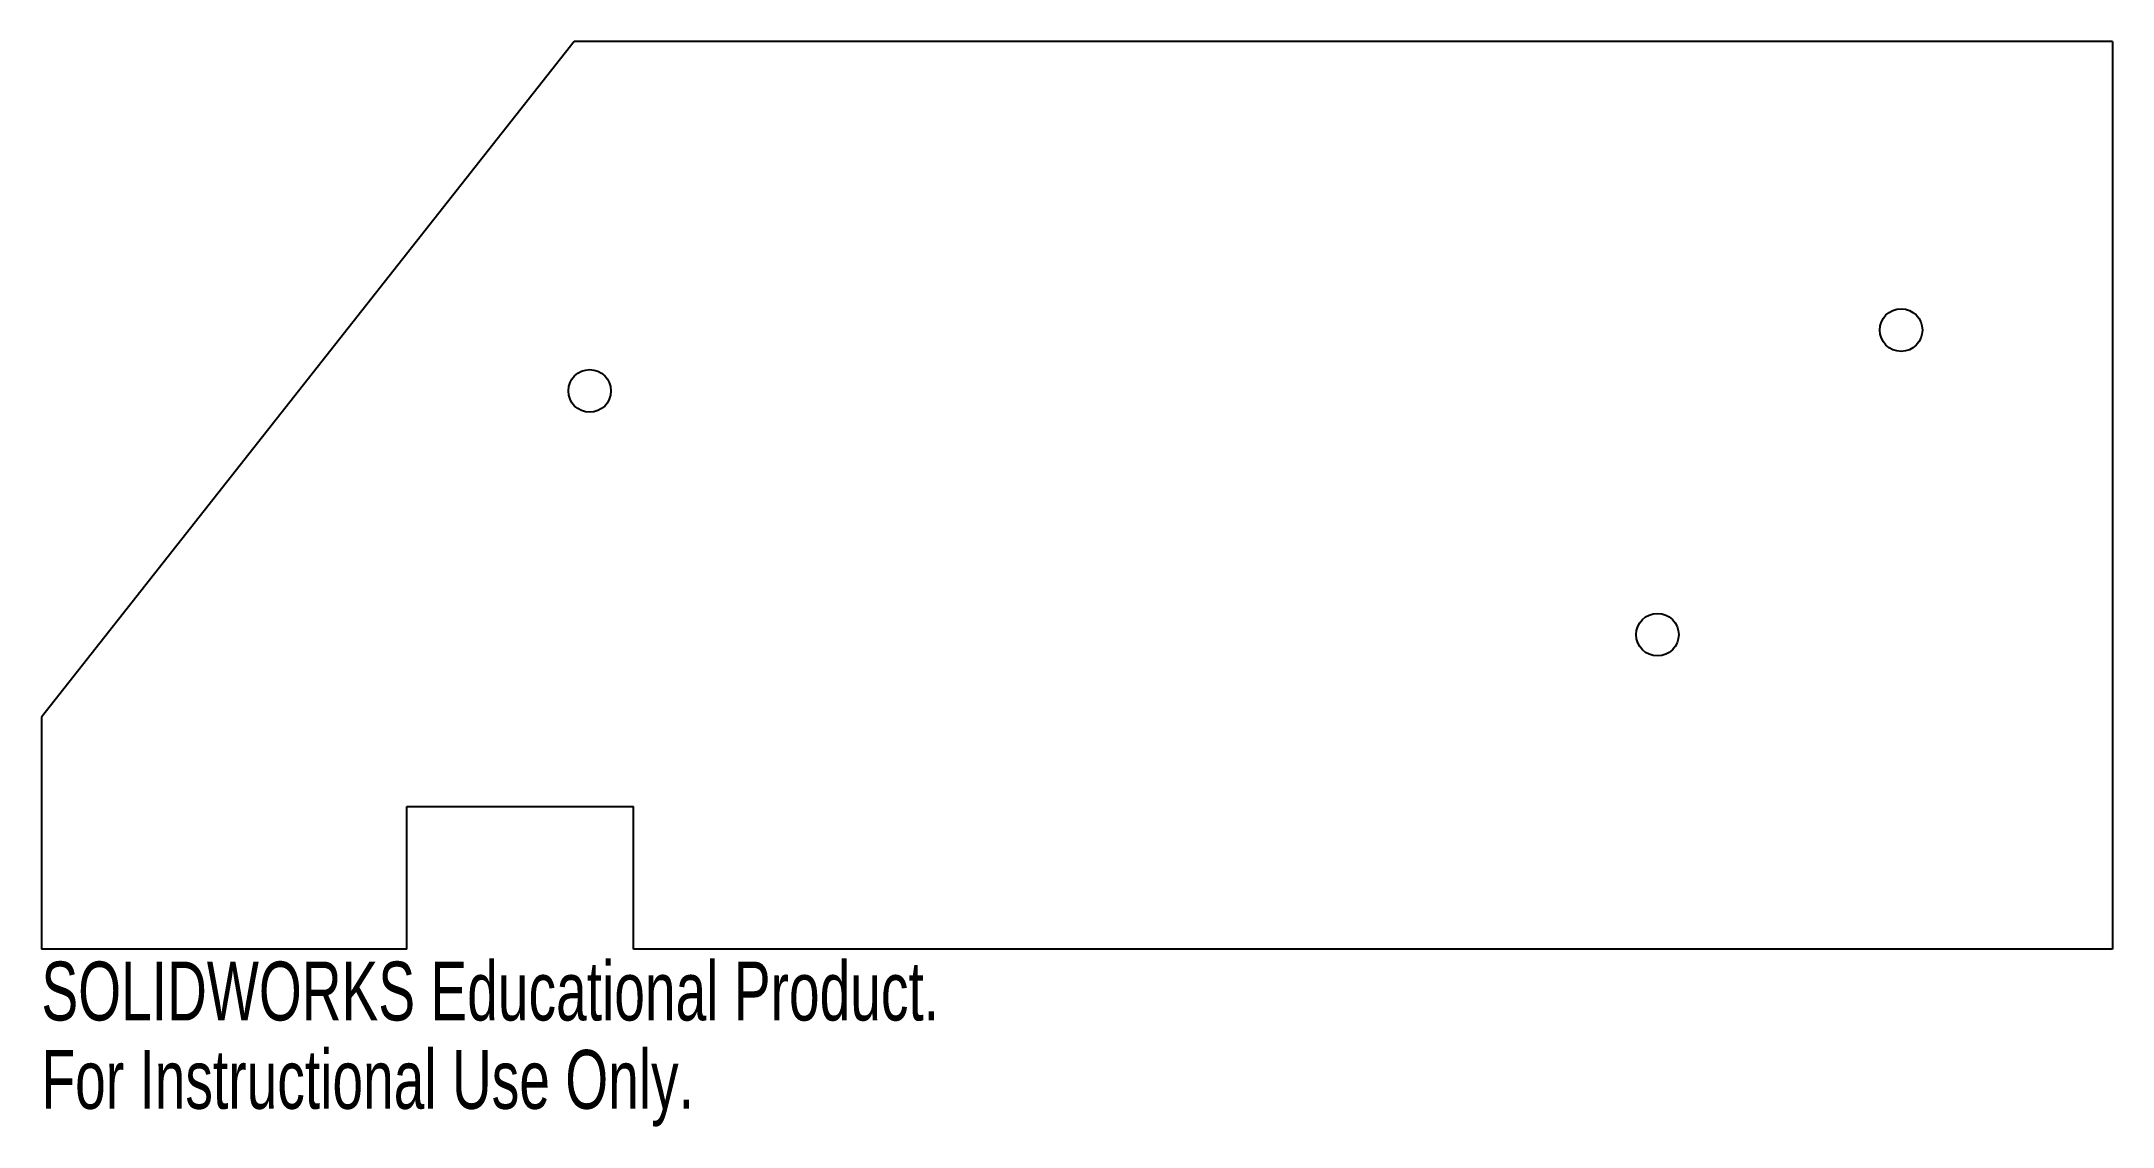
# Model space of a CAD drawing. Header units: millimetres. Extents: x -85 to 85, y -15 to 74.
import ezdxf

# ---------------------------------------------------------------- set-up
doc = ezdxf.new("R2010")
doc.units = ezdxf.units.MM
doc.styles.add('SLDTEXTSTYLE0', font='TXT', dxfattribs={"width": 0.7})

msp = doc.modelspace()

# ---------------------------------------------------------------- linework, layer by layer
at = {"color": 7, "linetype": 'Continuous', "lineweight": 25}
for p, q in [((-41.26, 73.68), (-85, 18.22)), ((85, 73.68), (-41.26, 73.68)), ((85, 73.68), (85, -0.81)), ((-85, 18.22), (-85, -0.81)), ((-55, 10.9), (-36.4, 10.9)), ((-55, -0.81), (-55, 10.9)), ((-36.4, -0.81), (-36.4, 10.9)), ((-55, -0.81), (-85, -0.81)), ((85, -0.81), (-36.4, -0.81))]:
    msp.add_line(p, q, dxfattribs=at)
for centre in [(67.64, 50), (-40, 45), (47.64, 25)]:
    msp.add_circle(centre, 1.75, dxfattribs=at)

# ---------------------------------------------------------------- texts
at = {"color": 7, "linetype": 'Continuous', "char_height": 4.8336, "attachment_point": 1, "style": 'SLDTEXTSTYLE0'}
for s, insert in [('SOLIDWORKS Educational Product.', (-85, -1.83)), ('For Instructional Use Only.', (-85, -9.08))]:
    msp.add_mtext(s, dxfattribs=dict(at, insert=insert))

doc.saveas('drawing.dxf')
